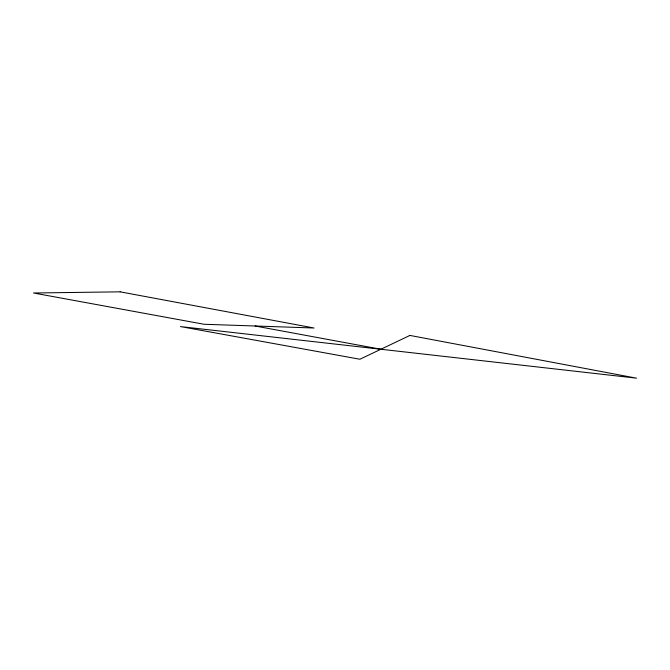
<?xml version="1.0" encoding="UTF-8"?>
<svg xmlns="http://www.w3.org/2000/svg" width="670" height="670" viewBox="0 0 670 670"><rect width="100%" height="100%" fill="white"/><g stroke="black" fill="none" stroke-linecap="round" stroke-linejoin="round"><path stroke-width="1" d="M255.069 325.997L380.895 349.254M409.914 335.427L359.907 359.246L180.481 326.583L636.5 378.165L409.914 335.427M120.156 291.835L33.5 292.999L204.032 324.263L314.054 328.007L120.156 291.835"/></g></svg>
